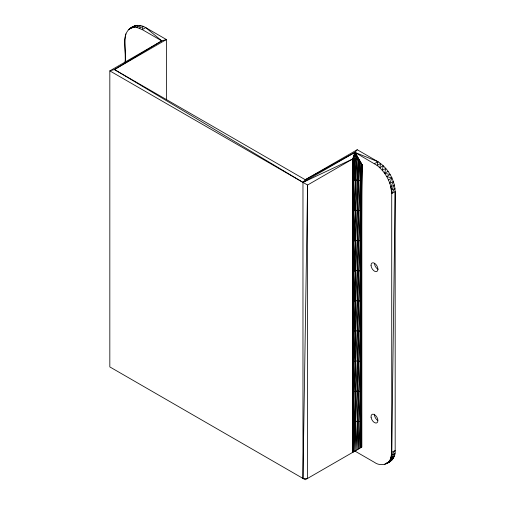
<?xml version="1.0" encoding="UTF-8"?>
<svg xmlns="http://www.w3.org/2000/svg" width="505" height="505" viewBox="0 0 505 505"><rect width="100%" height="100%" fill="white"/><g stroke="black" fill="none" stroke-linecap="round" stroke-linejoin="round"><path stroke-width="0.76" d="M166.391 99.434L166.391 39.548L161.789 40.873L109.825 70.877L114.427 69.551L302.968 182.387L354.933 152.384L361.833 164.333L361.833 447.095L305.266 479.75L109.825 366.914L109.825 70.877L307.57 185.038L307.57 478.424L302.968 478.424L302.968 182.387L305.266 179.73L354.933 152.384L361.833 164.333L360.488 301.132L352.635 452.404L353.109 158.797L354.933 152.384L357.237 149.732L377.929 161.676C387.985 168.045 394.689 179.647 395.175 191.546L395.175 450.409C396.349 460.939 383.005 468.64 374.476 462.359L354.933 451.079M386.628 462.99L388.061 462.416L386.672 463.565C390.46 461.261 391.703 456.583 391.722 452.404L391.722 193.535C391.343 182.659 385.593 172.243 377.178 165.47L377.929 161.676L354.933 152.384L352.635 159.024L352.635 452.404L353.98 331.267L360.488 210.73L361.833 164.333L360.488 271.002L353.98 391.539L352.635 452.404L353.98 301.132L360.488 180.594L361.833 164.333L360.848 447.664L360.488 421.675L360.488 180.594L360.848 162.831C359.03 160.451 355.823 157.579 352.635 159.024L302.968 182.387M352.635 452.404L353.98 361.403L360.488 240.866L361.833 164.333L360.488 361.403L360.848 447.664L360.488 391.539L357.237 391.034L353.98 391.539M388.749 462.138L390.119 461.576L388.427 462.208L393.294 458.37L389.841 460.358L394.329 456.078L390.883 458.067L391.722 452.404L395.175 191.546L391.722 193.535L390.883 186.894L393.294 181.421L389.841 183.41L391.88 177.943L386.672 176.542L390.119 174.547L384.614 173.322L385.757 168.367L382.31 170.362L383.257 165.728L379.81 167.717L380.625 163.481L377.178 165.47L354.933 152.384L353.62 158.658L353.98 180.594L353.98 421.675L354.744 451.186L355.552 421.296L360.488 331.267L361.833 164.333M353.62 451.836L353.98 421.675L357.237 421.17L360.488 421.675L359.724 448.314L358.916 421.296L358.916 180.222L358.506 160.356L354.933 152.384L353.98 180.594L357.237 180.089L360.488 180.594L359.724 161.486L354.933 152.384C359.844 181.712 354.504 211.399 353.98 240.866L357.237 240.361L360.488 240.866M302.968 478.424L307.57 185.038L352.635 159.024M355.968 158.892L355.552 180.222L355.552 421.296L355.968 450.479L360.488 361.403L357.237 360.898L353.98 361.403M353.109 452.133L353.98 421.675M359.724 161.486L353.98 271.002L357.237 270.497L360.488 271.002M360.488 210.73L357.237 210.225L353.98 210.73L355.552 180.222L354.744 158.614M360.488 391.539L358.916 421.296L358.506 449.014L357.237 421.17M357.237 180.089L358.506 160.356M357.237 149.732L305.266 179.73L114.427 69.551L166.391 39.548L145.699 27.598C140.882 24.417 134.5 24.606 130.056 28.381C120.209 36.309 127.235 51.857 125 62.367M125.846 33.879L125 39.548L125.309 62.399M391.722 193.535L394.96 188.308L391.514 190.297L394.329 184.906L390.883 186.894M135.561 25.553L134.418 27.238L130.056 28.381L135.561 25.553L132.114 27.541M390.883 458.067L394.96 453.402L391.514 455.396L395.175 450.409L391.722 452.404M133.503 26.393L128.295 29.744L131.748 27.756M114.427 69.551L161.789 40.873L145.699 27.598L142.246 29.593L136.918 27.491L134.418 27.238L137.865 25.25L136.918 27.491L140.365 25.496L139.55 28.28L142.997 26.285L142.246 29.593L161.789 40.873M374.476 163.67L377.929 161.676M384.614 173.322L388.061 171.334M388.427 179.931L391.88 177.943M384.614 464.411L388.061 462.416M388.427 462.208L391.88 460.213M353.98 331.267L357.237 330.762L360.488 331.267M360.488 301.132L357.237 300.633L353.98 301.132L353.109 158.797L353.98 180.594M354.933 152.384L357.237 159.479L357.237 449.747M353.98 271.002L353.109 158.797L353.98 210.73M353.109 158.797L353.98 240.866M377.576 420.368A4.88 2.815 60 0 1 374.495 414.22M378.119 269.298A4.88 2.815 60 0 1 374.483 263.44M371.036 265.434A4.88 2.815 60 0 0 376.364 271.627A4.88 2.815 60 0 0 376.036 264.551A4.88 2.815 60 0 0 371.036 265.434M371.074 417.269A4.88 2.815 60 0 0 376.654 422.95A4.88 2.815 60 0 0 375.707 415.59A4.88 2.815 60 0 0 371.074 417.269"/></g></svg>
